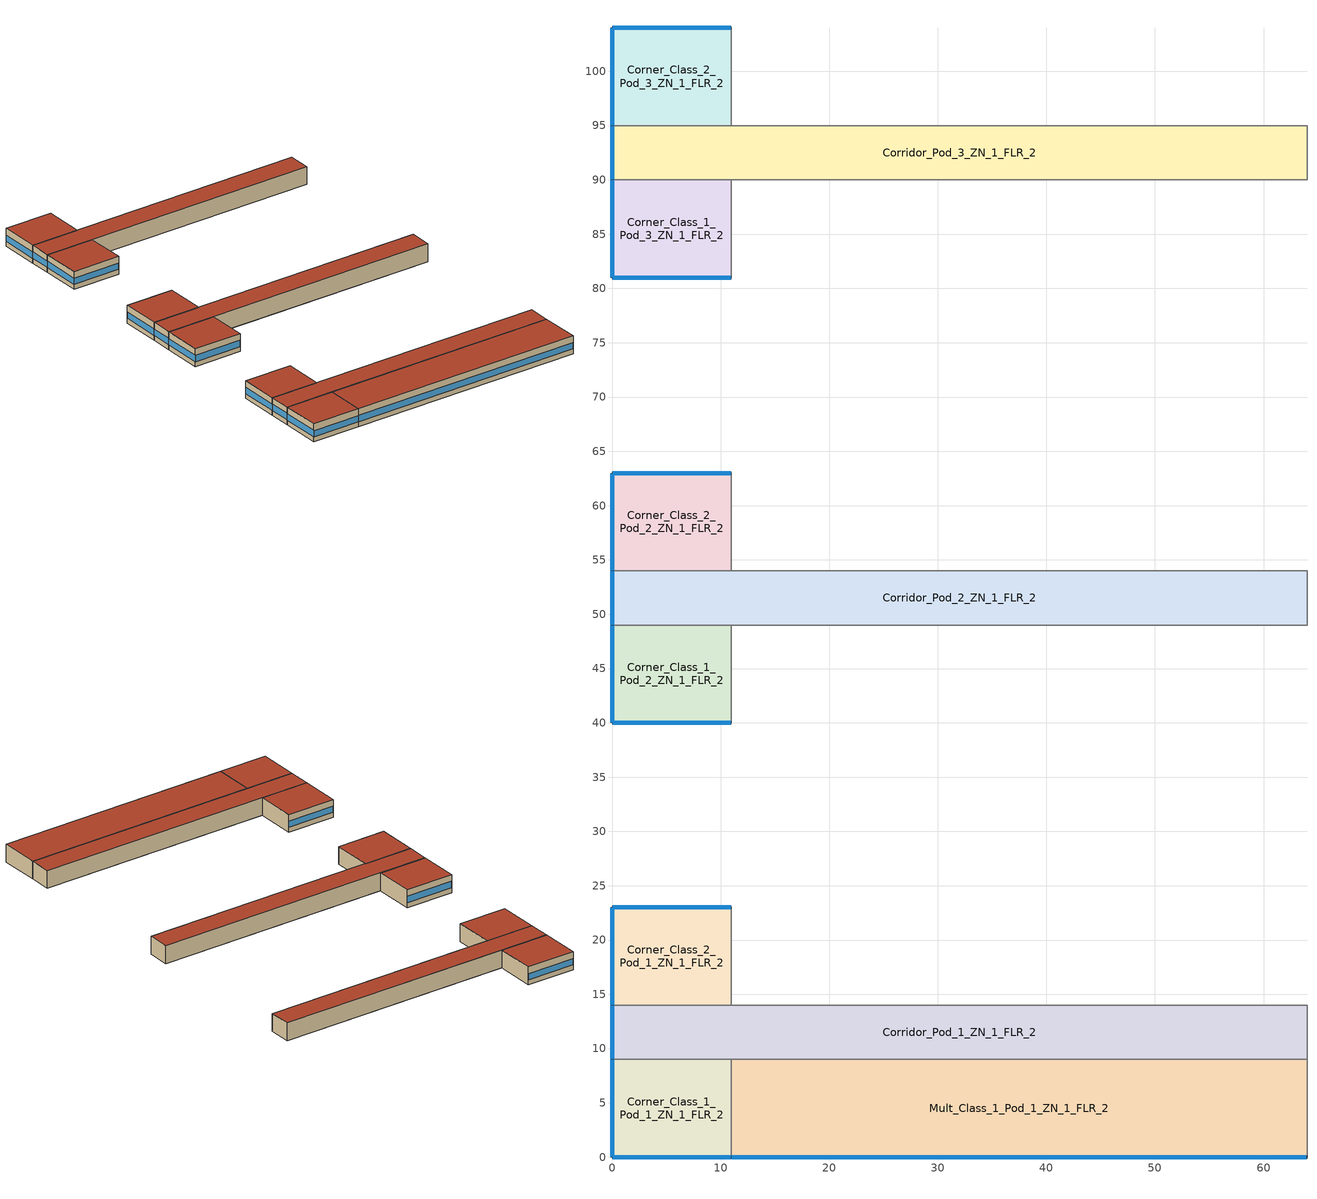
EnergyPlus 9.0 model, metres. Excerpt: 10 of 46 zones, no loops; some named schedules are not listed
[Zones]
Corner_Class_1_Pod_1_ZN_1_FLR_2
 floor to Corner_Class_1_Pod_1_ZN_1_FLR_1 (int_slab_floor): 0,9 11,9 11,0 0,0 z4
 wall outside (nonres_ext_wall): 0,9 0,0 11,0 z4:8
 wall to Mult_Class_1_Pod_1_ZN_1_FLR_2 (int_wall): 11,0 11,9 z4:8
 wall to Corridor_Pod_1_ZN_1_FLR_2 (int_wall): 11,9 0,9 z4:8
 window (NonresWindow_U_0.5_SHGC_0.25): 0.05,0 10.95,0 z5.1:6.51; 0,8.95 0,0.05 z5.1:6.52
 roof outside (nonres_roof): 0,0 11,0 11,9 0,9 z8
Mult_Class_1_Pod_1_ZN_1_FLR_2
 floor to Mult_Class_1_Pod_1_ZN_1_FLR_1 (int_slab_floor): 11,9 64,9 64,0 11,0 z4
 wall outside (nonres_ext_wall): 11,0 64,0 z4:8
 wall to Lobby_ZN_1_FLR_2 (int_wall): 64,0 64,9 z4:8
 wall to Corridor_Pod_1_ZN_1_FLR_2 (int_wall): 64,9 11,9 z4:8
 window (NonresWindow_U_0.5_SHGC_0.25): 11.05,0 63.95,0 z5.1:6.5
 roof outside (nonres_roof): 11,0 64,0 64,9 11,9 z8
Corridor_Pod_1_ZN_1_FLR_2
 floor to Corridor_Pod_1_ZN_1_FLR_1 (int_slab_floor): 0,14 64,14 64,9 0,9 z4
 wall outside (nonres_ext_wall): 0,14 0,9 z4:8
 wall to Lobby_ZN_1_FLR_2 (int_wall): 64,9 64,14 z4:8
 wall to Mult_Class_2_Pod_1_ZN_1_FLR_2 (int_wall): 64,14 11,14 z4:8
 wall to Corner_Class_2_Pod_1_ZN_1_FLR_2 (int_wall): 11,14 0,14 z4:8
 window (NonresWindow_U_0.5_SHGC_0.25): 0,13.95 0,9.05 z5.1:6.53
 roof outside (nonres_roof): 0,9 64,9 64,14 0,14 z8
Corner_Class_2_Pod_1_ZN_1_FLR_2
 floor to Corner_Class_2_Pod_1_ZN_1_FLR_1 (int_slab_floor): 0,23 11,23 11,14 0,14 z4
 wall outside (nonres_ext_wall): 11,23 0,23 0,14 z4:8
 wall to Mult_Class_2_Pod_1_ZN_1_FLR_2 (int_wall): 11,14 11,23 z4:8
 window (NonresWindow_U_0.5_SHGC_0.25): 10.95,23 0.05,23 z5.1:6.51; 0,22.95 0,14.05 z5.1:6.52
 roof outside (nonres_roof): 0,14 11,14 11,23 0,23 z8
Corner_Class_1_Pod_2_ZN_1_FLR_2
 floor to Corner_Class_1_Pod_2_ZN_1_FLR_1 (int_slab_floor): 0,49 11,49 11,40 0,40 z4
 wall outside (nonres_ext_wall): 0,49 0,40 11,40 z4:8
 wall to Mult_Class_1_Pod_2_ZN_1_FLR_2 (int_wall): 11,40 11,49 z4:8
 wall to Corridor_Pod_2_ZN_1_FLR_2 (int_wall): 11,49 0,49 z4:8
 window (NonresWindow_U_0.5_SHGC_0.25): 0.05,40 10.95,40 z5.1:6.51; 0,48.95 0,40.05 z5.1:6.52
 roof outside (nonres_roof): 0,40 11,40 11,49 0,49 z8
Corridor_Pod_2_ZN_1_FLR_2
 floor to Corridor_Pod_2_ZN_1_FLR_1 (int_slab_floor): 0,54 64,54 64,49 0,49 z4
 wall outside (nonres_ext_wall): 0,54 0,49 z4:8
 wall to Mult_Class_1_Pod_2_ZN_1_FLR_2 (int_wall): 11,49 64,49 z4:8
 wall to Main_Corridor_ZN_1_FLR_2 (int_wall): 64,49 64,54 z4:8
 wall to Mult_Class_2_Pod_2_ZN_1_FLR_2 (int_wall): 64,54 11,54 z4:8
 wall to Corner_Class_2_Pod_2_ZN_1_FLR_2 (int_wall): 11,54 0,54 z4:8
 window (NonresWindow_U_0.5_SHGC_0.25): 0,53.95 0,49.05 z5.1:6.53
 roof outside (nonres_roof): 0,49 64,49 64,54 0,54 z8
Corner_Class_2_Pod_2_ZN_1_FLR_2
 floor to Corner_Class_2_Pod_2_ZN_1_FLR_1 (int_slab_floor): 0,63 11,63 11,54 0,54 z4
 wall outside (nonres_ext_wall): 11,63 0,63 0,54 z4:8
 wall to Mult_Class_2_Pod_2_ZN_1_FLR_2 (int_wall): 11,54 11,63 z4:8
 window (NonresWindow_U_0.5_SHGC_0.25): 10.95,63 0.05,63 z5.1:6.51; 0,62.95 0,54.05 z5.1:6.52
 roof outside (nonres_roof): 0,54 11,54 11,63 0,63 z8
Corner_Class_1_Pod_3_ZN_1_FLR_2
 floor to Corner_Class_1_Pod_3_ZN_1_FLR_1 (int_slab_floor): 0,90 11,90 11,81 0,81 z4
 wall outside (nonres_ext_wall): 0,90 0,81 11,81 z4:8
 wall to Mult_Class_1_Pod_3_ZN_1_FLR_2 (int_wall): 11,81 11,90 z4:8
 wall to Corridor_Pod_3_ZN_1_FLR_2 (int_wall): 11,90 0,90 z4:8
 window (NonresWindow_U_0.5_SHGC_0.25): 0.05,81 10.95,81 z5.1:6.51; 0,89.95 0,81.05 z5.1:6.52
 roof outside (nonres_roof): 0,81 11,81 11,90 0,90 z8
Corridor_Pod_3_ZN_1_FLR_2
 floor to Corridor_Pod_3_ZN_1_FLR_1 (int_slab_floor): 0,95 64,95 64,90 0,90 z4
 wall outside (nonres_ext_wall): 0,95 0,90 z4:8
 wall to Mult_Class_1_Pod_3_ZN_1_FLR_2 (int_wall): 11,90 64,90 z4:8
 wall to Bathrooms_ZN_1_FLR_2 (int_wall): 64,90 64,95 z4:8
 wall to Mult_Class_2_Pod_3_ZN_1_FLR_2 (int_wall): 64,95 11,95 z4:8
 wall to Corner_Class_2_Pod_3_ZN_1_FLR_2 (int_wall): 11,95 0,95 z4:8
 window (NonresWindow_U_0.5_SHGC_0.25): 0,94.95 0,90.05 z5.1:6.53
 roof outside (nonres_roof): 0,90 64,90 64,95 0,95 z8
Corner_Class_2_Pod_3_ZN_1_FLR_2
 floor to Corner_Class_2_Pod_3_ZN_1_FLR_1 (int_slab_floor): 0,104 11,104 11,95 0,95 z4
 wall outside (nonres_ext_wall): 11,104 0,104 0,95 z4:8
 wall to Mult_Class_2_Pod_3_ZN_1_FLR_2 (int_wall): 11,95 11,104 z4:8
 window (NonresWindow_U_0.5_SHGC_0.25): 10.95,104 0.05,104 z5.1:6.51; 0,103.95 0,95.05 z5.1:6.52
 roof outside (nonres_roof): 0,95 11,95 11,104 0,104 z8
[Building]
SchoolSecondary: North Axis {deg}=0; Terrain=City; Loads Convergence Tolerance Value=0.04; Temperature Convergence Tolerance Value {deltaC}=0.2; Solar Distribution=FullInteriorAndExterior; Maximum Number of Warmup Days=25; Minimum Number of Warmup Days=6
[Site:Location]
San.Diego-Brown.Field.Muni.AP_CA_USA WMO=722904: Latitude {deg}=32.57; Longitude {deg}=-116.98; Time Zone {hr}=-8; Elevation {m}=159
[SizingPeriod:DesignDay] Day of Month=21; Dry-Bulb Temperature Range Modifier Type=DefaultMultipliers; Humidity Condition Type=Wetbulb; Barometric Pressure {Pa}=99429; Rain Indicator=No; Snow Indicator=No; Daylight Saving Time Indicator=No
Name | Month | Day Type | Maximum Dry-Bulb Temperature {C} | Daily Dry-Bulb Temperature Range {deltaC} | Wetbulb or DewPoint at Maximum Dry-Bulb {C} | Wind Speed {m/s} | Wind Direction {deg} | Solar Model Indicator | Sky Clearness | ASHRAE Clear Sky Optical Depth for Beam Irradiance (taub) | ASHRAE Clear Sky Optical Depth for Diffuse Irradiance (taud)
San.Diego-Brown.Field.Muni.AP_CA_USA Ann Htg 99.6% Condns DB | 12 | WinterDesignDay | 3.8 | 0 | 3.8 | 3 | 120 | ASHRAEClearSky | 0
San.Diego-Brown.Field.Muni.AP_CA_USA Ann Clg .4% Condns DB=>MWB | 8 | SummerDesignDay | 31.3 | 8.9 | 18.4 | 4.1 | 280 | ASHRAETau |  | 0.412 | 2.276
[Site:GroundTemperature:FCfactorMethod]
January Ground Temperature {C}=18.8; February Ground Temperature {C}=14.3; March Ground Temperature {C}=13.6; April Ground Temperature {C}=13.2; May Ground Temperature {C}=13.3; June Ground Temperature {C}=12.6; July Ground Temperature {C}=15.3; August Ground Temperature {C}=15.6; September Ground Temperature {C}=17.7; October Ground Temperature {C}=19.4; November Ground Temperature {C}=19.7; December Ground Temperature {C}=18.5
[Site:WaterMainsTemperature]
Calculation Method=CORRELATION; Annual Average Outdoor Air Temperature {C}=16; Maximum Difference In Monthly Average Outdoor Air Temperatures {deltaC}=7.1
[Material]
Name | Roughness | Thickness {m} | Conductivity {W/m-K} | Density {kg/m3} | Specific Heat {J/kg-K} | Thermal Absorptance | Solar Absorptance | Visible Absorptance
Std Wood 6inch | MediumSmooth | 0.15 | 0.12 | 540 | 1210 | 0.9 | 0.7 | 0.7
F07 25mm stucco | Smooth | 0.0254 | 0.72 | 1856 | 840 | 0.9 | 0.7 | 0.7
F08 Metal surface | Smooth | 0.0008 | 45.28 | 7824 | 500
F13 Built-up roofing | Rough | 0.0095 | 0.16 | 1120 | 1460 | 0.75 | 0.45
G01 13mm gypsum board | Smooth | 0.0127 | 0.16 | 800 | 1090 | 0.9 | 0.7 | 0.5
G01 16mm gypsum board | MediumSmooth | 0.0159 | 0.16 | 800 | 1090
100mm Normalweight concrete floor | MediumRough | 0.1016 | 2.31 | 2322 | 832
[Material:NoMass] Thermal Absorptance=0.9; Solar Absorptance=0.7
Name | Roughness | Thermal Resistance {m2-K/W} | Visible Absorptance
CP02 CARPET PAD | VeryRough | 0.21648 | 0.8
Nonres_Roof_Insulation | MediumSmooth | 4.31889 | 0.7
Nonres_Exterior_Wall_Insulation | MediumSmooth | 1.90342 | 0.7
[WindowMaterial:SimpleGlazingSystem]
Nonres Window Glazing Layer: U-Factor {W/m2-K}=2.83913; Solar Heat Gain Coefficient=0.25; Visible Transmittance=0.275
[Construction]
InteriorFurnishings: Std Wood 6inch
int_wall: G01 13mm gypsum board, G01 13mm gypsum board
int_slab_floor: 100mm Normalweight concrete floor, CP02 CARPET PAD
nonres_roof: F13 Built-up roofing, Nonres_Roof_Insulation, F08 Metal surface
nonres_ext_wall: F07 25mm stucco, G01 16mm gypsum board, Nonres_Exterior_Wall_Insulation, G01 16mm gypsum board
NonresWindow_U_0.5_SHGC_0.25: Nonres Window Glazing Layer
[Zone] Type=1; Multiplier=1; Ceiling Height {m}=4; Floor Area {m2}=autocalculate; Part of Total Floor Area=Yes
Name | Volume {m3}
Corner_Class_1_Pod_1_ZN_1_FLR_2; Corner_Class_2_Pod_1_ZN_1_FLR_2; Corner_Class_1_Pod_2_ZN_1_FLR_2; Corner_Class_2_Pod_2_ZN_1_FLR_2; Corner_Class_1_Pod_3_ZN_1_FLR_2; Corner_Class_2_Pod_3_ZN_1_FLR_2 | 396
Mult_Class_1_Pod_1_ZN_1_FLR_2 | 1908
Corridor_Pod_1_ZN_1_FLR_2; Corridor_Pod_2_ZN_1_FLR_2; Corridor_Pod_3_ZN_1_FLR_2 | 1280
[InternalMass] Construction=InteriorFurnishings
Name | Zone | Surface Area {m2}
Corner_Class_1_Pod_1_ZN_1_FLR_2_InternalMass_1 | Corner_Class_1_Pod_1_ZN_1_FLR_2 | 198
Mult_Class_1_Pod_1_ZN_1_FLR_2_InternalMass_1 | Mult_Class_1_Pod_1_ZN_1_FLR_2 | 954
Corridor_Pod_1_ZN_1_FLR_2_InternalMass_1 | Corridor_Pod_1_ZN_1_FLR_2 | 640
Corner_Class_2_Pod_1_ZN_1_FLR_2_InternalMass_1 | Corner_Class_2_Pod_1_ZN_1_FLR_2 | 198
Corner_Class_1_Pod_2_ZN_1_FLR_2_InternalMass_1 | Corner_Class_1_Pod_2_ZN_1_FLR_2 | 198
Corridor_Pod_2_ZN_1_FLR_2_InternalMass_1 | Corridor_Pod_2_ZN_1_FLR_2 | 640
Corner_Class_2_Pod_2_ZN_1_FLR_2_InternalMass_1 | Corner_Class_2_Pod_2_ZN_1_FLR_2 | 198
Corner_Class_1_Pod_3_ZN_1_FLR_2_InternalMass_1 | Corner_Class_1_Pod_3_ZN_1_FLR_2 | 198
Corridor_Pod_3_ZN_1_FLR_2_InternalMass_1 | Corridor_Pod_3_ZN_1_FLR_2 | 640
Corner_Class_2_Pod_3_ZN_1_FLR_2_InternalMass_1 | Corner_Class_2_Pod_3_ZN_1_FLR_2 | 198
[People] Number of People Schedule=BLDG_OCC_SCH; Fraction Radiant=0.3; Sensible Heat Fraction=AUTOCALCULATE; Activity Level Schedule=ACTIVITY_SCH; Enable ASHRAE 55 Comfort Warnings=No; Mean Radiant Temperature Calculation Type=ZoneAveraged; Work Efficiency Schedule=WORK_EFF_SCH; Clothing Insulation Calculation Method=ClothingInsulationSchedule; Clothing Insulation Schedule=CLOTHING_SCH; Air Velocity Schedule=AIR_VELO_SCH; Thermal Comfort Model 1 Type=FANGER
Name | Zone or ZoneList | Number of People Calculation Method | Zone Floor Area per Person {m2/person}
Corner_Class_1_Pod_1_ZN_1_FLR_2 | Corner_Class_1_Pod_1_ZN_1_FLR_2 | Area/Person | 2.654
Mult_Class_1_Pod_1_ZN_1_FLR_2 | Mult_Class_1_Pod_1_ZN_1_FLR_2 | Area/Person | 2.654
Corridor_Pod_1_ZN_1_FLR_2 | Corridor_Pod_1_ZN_1_FLR_2 | People
Corner_Class_2_Pod_1_ZN_1_FLR_2 | Corner_Class_2_Pod_1_ZN_1_FLR_2 | Area/Person | 2.654
Corner_Class_1_Pod_2_ZN_1_FLR_2 | Corner_Class_1_Pod_2_ZN_1_FLR_2 | Area/Person | 2.654
Corridor_Pod_2_ZN_1_FLR_2 | Corridor_Pod_2_ZN_1_FLR_2 | People
Corner_Class_2_Pod_2_ZN_1_FLR_2 | Corner_Class_2_Pod_2_ZN_1_FLR_2 | Area/Person | 2.654
Corner_Class_1_Pod_3_ZN_1_FLR_2 | Corner_Class_1_Pod_3_ZN_1_FLR_2 | Area/Person | 2.654
Corridor_Pod_3_ZN_1_FLR_2 | Corridor_Pod_3_ZN_1_FLR_2 | People
Corner_Class_2_Pod_3_ZN_1_FLR_2 | Corner_Class_2_Pod_3_ZN_1_FLR_2 | Area/Person | 2.654
[Lights] Design Level Calculation Method=Watts/Area; Return Air Fraction=0; Fraction Radiant=0.37; Fraction Visible=0.2; Fraction Replaceable=1; Return Air Fraction Calculated from Plenum Temperature=No
Name | Zone or ZoneList | Schedule | Watts per Zone Floor Area {W/m2}
Corner_Class_1_Pod_1_ZN_1_FLR_2_Lights | Corner_Class_1_Pod_1_ZN_1_FLR_2 | BLDG_LIGHT_CLASSROOM_SCH | 13.3472
Mult_Class_1_Pod_1_ZN_1_FLR_2_Lights | Mult_Class_1_Pod_1_ZN_1_FLR_2 | BLDG_LIGHT_CLASSROOM_SCH | 13.3472
Corridor_Pod_1_ZN_1_FLR_2_Lights | Corridor_Pod_1_ZN_1_FLR_2 | BLDG_LIGHT_CORRIDOR_SCH | 7.10418
Corner_Class_2_Pod_1_ZN_1_FLR_2_Lights | Corner_Class_2_Pod_1_ZN_1_FLR_2 | BLDG_LIGHT_CLASSROOM_SCH | 13.3472
Corner_Class_1_Pod_2_ZN_1_FLR_2_Lights | Corner_Class_1_Pod_2_ZN_1_FLR_2 | BLDG_LIGHT_CLASSROOM_SCH | 13.3472
Corridor_Pod_2_ZN_1_FLR_2_Lights | Corridor_Pod_2_ZN_1_FLR_2 | BLDG_LIGHT_CORRIDOR_SCH | 7.10418
Corner_Class_2_Pod_2_ZN_1_FLR_2_Lights | Corner_Class_2_Pod_2_ZN_1_FLR_2 | BLDG_LIGHT_CLASSROOM_SCH | 13.3472
Corner_Class_1_Pod_3_ZN_1_FLR_2_Lights | Corner_Class_1_Pod_3_ZN_1_FLR_2 | BLDG_LIGHT_CLASSROOM_SCH | 13.3472
Corridor_Pod_3_ZN_1_FLR_2_Lights | Corridor_Pod_3_ZN_1_FLR_2 | BLDG_LIGHT_CORRIDOR_SCH | 7.10418
Corner_Class_2_Pod_3_ZN_1_FLR_2_Lights | Corner_Class_2_Pod_3_ZN_1_FLR_2 | BLDG_LIGHT_CLASSROOM_SCH | 13.3472
[ElectricEquipment] Schedule=BLDG_EQUIP_SCH; Design Level Calculation Method=EquipmentLevel; Fraction Latent=0; Fraction Radiant=0.5; Fraction Lost=0
Name | Zone or ZoneList | Design Level {W}
Corner_Class_1_Pod_1_ZN_1_FLR_2_PlugMisc_Equip | Corner_Class_1_Pod_1_ZN_1_FLR_2 | 990
Mult_Class_1_Pod_1_ZN_1_FLR_2_PlugMisc_Equip | Mult_Class_1_Pod_1_ZN_1_FLR_2 | 4770
Corridor_Pod_1_ZN_1_FLR_2_PlugMisc_Equip | Corridor_Pod_1_ZN_1_FLR_2 | 1280
Corner_Class_2_Pod_1_ZN_1_FLR_2_PlugMisc_Equip | Corner_Class_2_Pod_1_ZN_1_FLR_2 | 990
Corner_Class_1_Pod_2_ZN_1_FLR_2_PlugMisc_Equip | Corner_Class_1_Pod_2_ZN_1_FLR_2 | 990
Corridor_Pod_2_ZN_1_FLR_2_PlugMisc_Equip | Corridor_Pod_2_ZN_1_FLR_2 | 1280
Corner_Class_2_Pod_2_ZN_1_FLR_2_PlugMisc_Equip | Corner_Class_2_Pod_2_ZN_1_FLR_2 | 990
Corner_Class_1_Pod_3_ZN_1_FLR_2_PlugMisc_Equip | Corner_Class_1_Pod_3_ZN_1_FLR_2 | 990
Corridor_Pod_3_ZN_1_FLR_2_PlugMisc_Equip | Corridor_Pod_3_ZN_1_FLR_2 | 1280
Corner_Class_2_Pod_3_ZN_1_FLR_2_PlugMisc_Equip | Corner_Class_2_Pod_3_ZN_1_FLR_2 | 990
[Daylighting:Controls] Daylighting Method=SplitFlux; Lighting Control Type=Stepped; Minimum Input Power Fraction for Continuous or ContinuousOff Dimming Control=0.3; Minimum Light Output Fraction for Continuous or ContinuousOff Dimming Control=0.2; Number of Stepped Control Steps=3; Probability Lighting will be Reset When Needed in Manual Stepped Control=1; Maximum Allowable Discomfort Glare Index=22; Illuminance Setpoint at Reference Point 1 {lux}=377; Illuminance Setpoint at Reference Point 2 {lux}=377
Name | Zone | Glare Calculation Daylighting Reference Point | Glare Calculation Azimuth Angle of View Direction Clockwise from Zone y-Axis {deg} | Daylighting Reference Point 1 | Fraction of Zone Controlled by Reference Point 1 | Daylighting Reference Point 2 | Fraction of Zone Controlled by Reference Point 2
Corner_Class_1_Pod_1_ZN_1_FLR_2_DaylCtrl | Corner_Class_1_Pod_1_ZN_1_FLR_2 | Corner_Class_1_Pod_1_ZN_1_FLR_2_DaylRefPt1 | 180 | Corner_Class_1_Pod_1_ZN_1_FLR_2_DaylRefPt1 | 0.56 | Corner_Class_1_Pod_1_ZN_1_FLR_2_DaylRefPt2 | 0.2
Mult_Class_1_Pod_1_ZN_1_FLR_2_DaylCtrl | Mult_Class_1_Pod_1_ZN_1_FLR_2 | Mult_Class_1_Pod_1_ZN_1_FLR_2_DaylRefPt1 | 180 | Mult_Class_1_Pod_1_ZN_1_FLR_2_DaylRefPt1 | 0.28 | Mult_Class_1_Pod_1_ZN_1_FLR_2_DaylRefPt2 | 0.28
Corner_Class_2_Pod_1_ZN_1_FLR_2_DaylCtrl | Corner_Class_2_Pod_1_ZN_1_FLR_2 | Corner_Class_2_Pod_1_ZN_1_FLR_2_DaylRefPt1 | 270 | Corner_Class_2_Pod_1_ZN_1_FLR_2_DaylRefPt1 | 0.56 | Corner_Class_2_Pod_1_ZN_1_FLR_2_DaylRefPt2 | 0.2
Corner_Class_1_Pod_2_ZN_1_FLR_2_DaylCtrl | Corner_Class_1_Pod_2_ZN_1_FLR_2 | Corner_Class_1_Pod_2_ZN_1_FLR_2_DaylRefPt1 | 180 | Corner_Class_1_Pod_2_ZN_1_FLR_2_DaylRefPt1 | 0.56 | Corner_Class_1_Pod_2_ZN_1_FLR_2_DaylRefPt2 | 0.2
Corner_Class_2_Pod_2_ZN_1_FLR_2_DaylCtrl | Corner_Class_2_Pod_2_ZN_1_FLR_2 | Corner_Class_2_Pod_2_ZN_1_FLR_2_DaylRefPt1 | 270 | Corner_Class_2_Pod_2_ZN_1_FLR_2_DaylRefPt1 | 0.56 | Corner_Class_2_Pod_2_ZN_1_FLR_2_DaylRefPt2 | 0.2
Corner_Class_1_Pod_3_ZN_1_FLR_2_DaylCtrl | Corner_Class_1_Pod_3_ZN_1_FLR_2 | Corner_Class_1_Pod_3_ZN_1_FLR_2_DaylRefPt1 | 180 | Corner_Class_1_Pod_3_ZN_1_FLR_2_DaylRefPt1 | 0.56 | Corner_Class_1_Pod_3_ZN_1_FLR_2_DaylRefPt2 | 0.2
Corner_Class_2_Pod_3_ZN_1_FLR_2_DaylCtrl | Corner_Class_2_Pod_3_ZN_1_FLR_2 | Corner_Class_2_Pod_3_ZN_1_FLR_2_DaylRefPt1 | 270 | Corner_Class_2_Pod_3_ZN_1_FLR_2_DaylRefPt1 | 0.56 | Corner_Class_2_Pod_3_ZN_1_FLR_2_DaylRefPt2 | 0.2
[ZoneInfiltration:DesignFlowRate] Schedule=INFIL_SCH_PNNL; Design Flow Rate Calculation Method=Flow/ExteriorArea; Constant Term Coefficient=0; Temperature Term Coefficient=0; Velocity Term Coefficient=0.224; Velocity Squared Term Coefficient=0
Name | Zone or ZoneList | Flow per Exterior Surface Area {m3/s-m2}
Corner_Class_1_Pod_1_ZN_1_FLR_2_Infiltration | Corner_Class_1_Pod_1_ZN_1_FLR_2 | 0.000254325
Mult_Class_1_Pod_1_ZN_1_FLR_2_Infiltration | Mult_Class_1_Pod_1_ZN_1_FLR_2 | 0.00017524
Corridor_Pod_1_ZN_1_FLR_2_Infiltration | Corridor_Pod_1_ZN_1_FLR_2 | 3.35686e-05
Corner_Class_2_Pod_1_ZN_1_FLR_2_Infiltration | Corner_Class_2_Pod_1_ZN_1_FLR_2 | 0.000254325
Corner_Class_1_Pod_2_ZN_1_FLR_2_Infiltration | Corner_Class_1_Pod_2_ZN_1_FLR_2 | 0.000254325
Corridor_Pod_2_ZN_1_FLR_2_Infiltration | Corridor_Pod_2_ZN_1_FLR_2 | 3.35686e-05
Corner_Class_2_Pod_2_ZN_1_FLR_2_Infiltration | Corner_Class_2_Pod_2_ZN_1_FLR_2 | 0.000254325
Corner_Class_1_Pod_3_ZN_1_FLR_2_Infiltration | Corner_Class_1_Pod_3_ZN_1_FLR_2 | 0.000254325
Corridor_Pod_3_ZN_1_FLR_2_Infiltration | Corridor_Pod_3_ZN_1_FLR_2 | 3.35686e-05
Corner_Class_2_Pod_3_ZN_1_FLR_2_Infiltration | Corner_Class_2_Pod_3_ZN_1_FLR_2 | 0.000254325
[Exterior:Lights] Control Option=AstronomicalClock
Name | Schedule | Design Level {W}
Exterior_Lights_a | Exterior_lighting_schedule_a | 441.8
Exterior_Lights_b | Exterior_lighting_schedule_b | 8552
[Schedule:Compact]
BLDG_OCC_SCH: Through: 6/15, For: Weekdays, Until: 08:00, 0, Until: 16:00, 0.95, Until: 21:00, 0.15, Until: 24:00, 0, For: SummerDesignDay, Until: 08:00, 1e-09, Until: 16:00, 0.95, Until: 21:00, 0.15, Until: 24:00, 1e-09, For: WeekEnds WinterDesignDay Holidays AllOtherDays, Until: 24:00, 0, Through: 9/15, For: Weekdays, Until: 08:00, 0, Until: 16:00, 0.15, Until: 21:00, 0.15, Until: 24:00, 0, For: SummerDesignDay, Until: 08:00, 1e-09, Until: 16:00, 0.15, Until: 21:00, 0.15, Until: 24:00, 1e-09, For: WeekEnds WinterDesignDay Holidays AllOtherDays, Until: 24:00, 0, Through: 12/31, For: Weekdays, Until: 08:00, 0, Until: 16:00, 0.95, Until: 21:00, 0.15, Until: 24:00, 0, For: SummerDesignDay, Until: 08:00, 1e-09, Until: 16:00, 0.95, Until: 21:00, 0.15, Until: 24:00, 1e-09, For: WeekEnds WinterDesignDay Holidays AllOtherDays, Until: 24:00, 0
ACTIVITY_SCH: Through: 12/31, For: AllDays, Until: 24:00, 120
